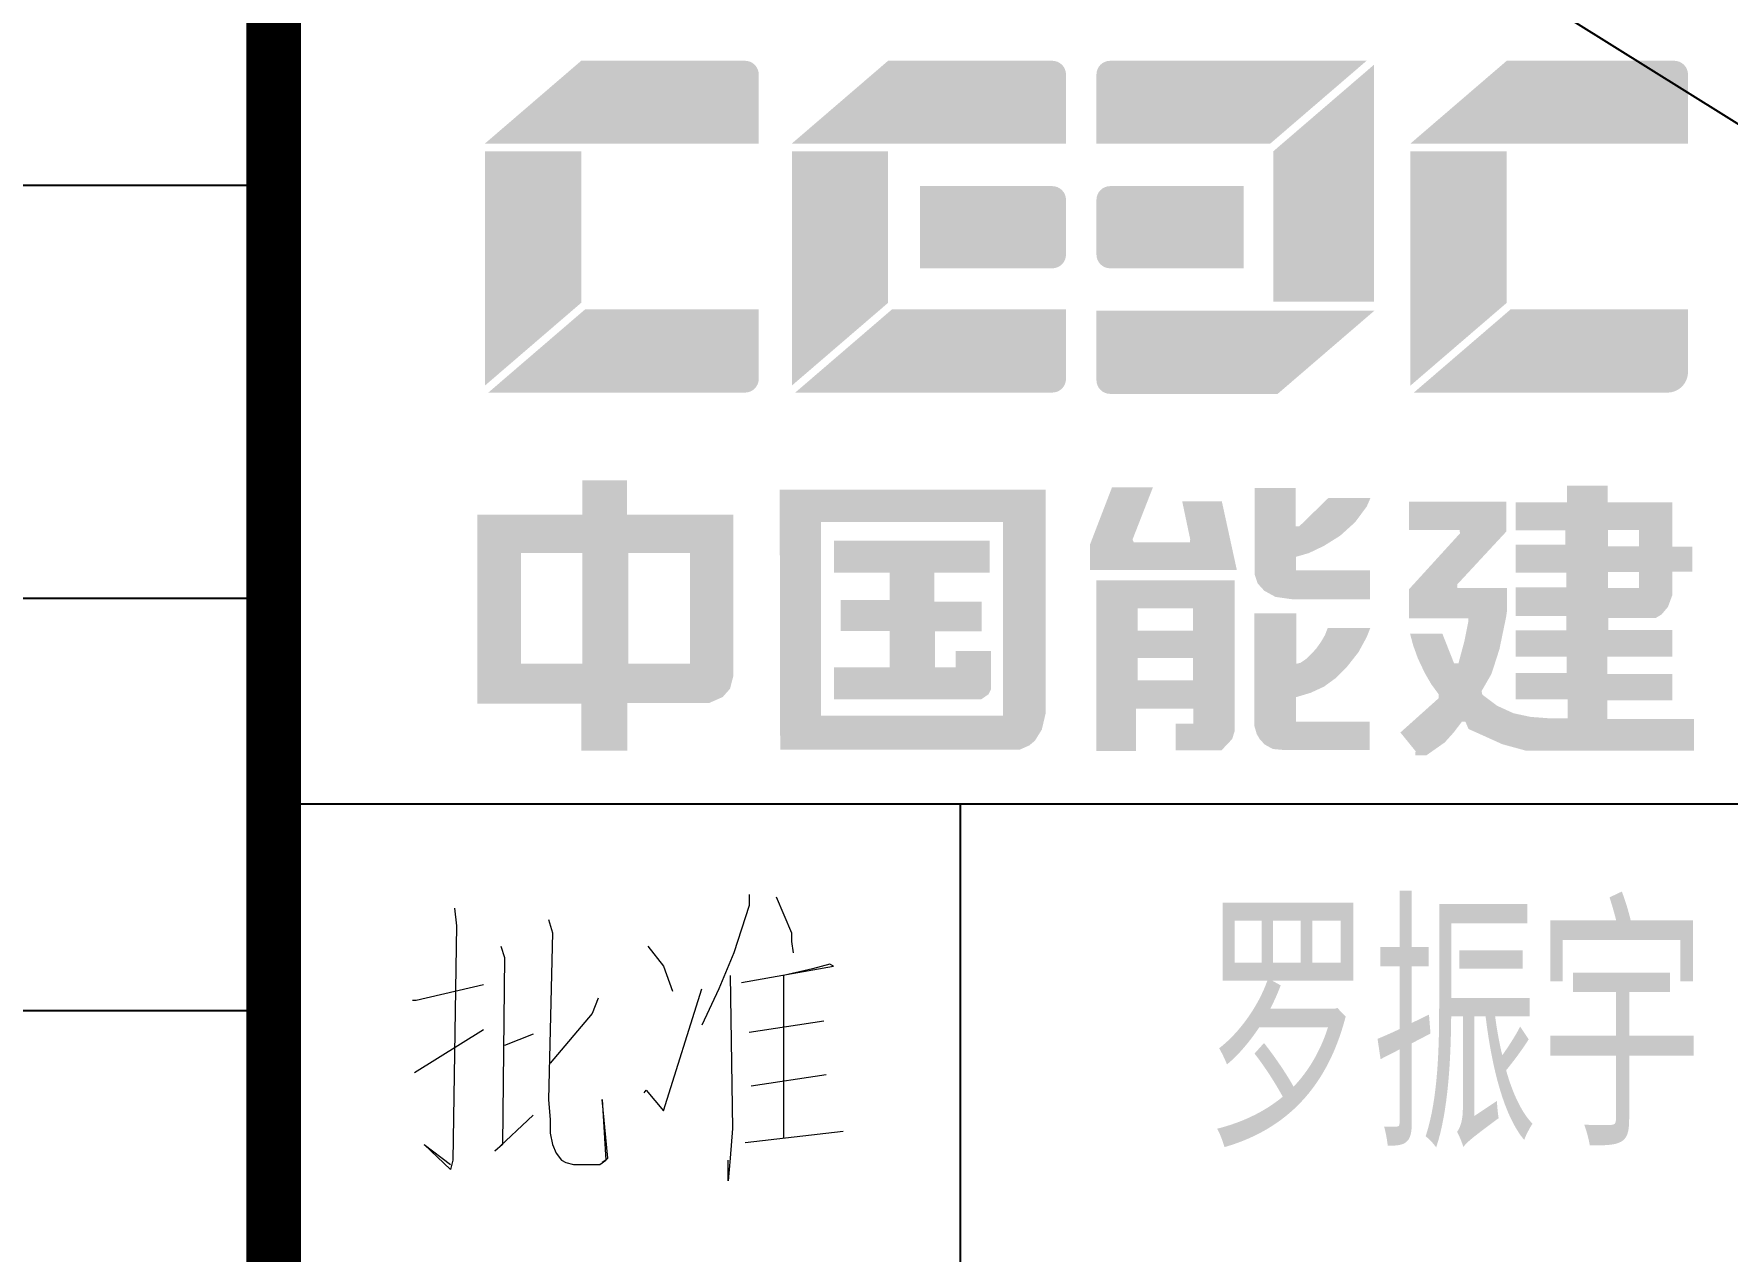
# Model space of a CAD drawing. Extents: x 36816 to 262577, y 14502 to 89811.
# Drawn here: x 128867 to 131332, y 24362 to 26133 of the extents above; entities that cross this region are included whole.
import ezdxf
from ezdxf.enums import TextEntityAlignment as Align

# ---------------------------------------------------------------- set-up
doc = ezdxf.new("R2010")
doc.units = 0
doc.header["$LTSCALE"] = 1000
doc.header["$MEASUREMENT"] = 0
doc.layers.get('0').update_dxf_attribs({"color": 8})
for name, color, linetype in [('-人员定位', 6, 'Continuous'), ('HQ1', 8, 'Continuous'), ('PUB_TEXT', 8, 'Continuous')]:
    doc.layers.add(name, color=color, linetype=linetype)
doc.styles.get("Standard").update_dxf_attribs({"font": 'gbenor.shx', "bigfont": 'gbcbig.shx'})
doc.styles.add('TK', font='GEDITXT.SHX', dxfattribs={"width": 0.85, "height": 3.5, "bigfont": 'DXT.SHX'})

# ---------------------------------------------------------------- blocks, each defined once
blk = doc.blocks.new('GEDI_TQ_2012')
at = {"color": 2}
for p, q in [((0, 28), (-180, 28)), ((-170, 0), (-170, 28))]:
    blk.add_line(p, q, dxfattribs=at)
at = {"color": 2, "const_width": 0.8}
blk.add_lwpolyline([(-180, 0), (-180, 40)], dxfattribs=at)
at = {"color": 7, "lineweight": 0}
for points in [[(-173.079, 26.685), (-173.079, 26.528), (-173.299, 25.838), (-173.518, 25.312), (-173.769, 24.787)], [(-172.687, 26.653), (-172.46, 26.128), (-172.46, 26.002), (-172.436, 25.838)], [(-177.369, 26.489), (-177.337, 26.23), (-177.392, 22.819), (-177.424, 22.685), (-177.808, 23.046), (-177.424, 22.756)], [(-175.997, 26.324), (-175.942, 26.128), (-175.997, 23.705), (-175.973, 23.407), (-175.973, 23.211), (-175.942, 23.046), (-175.887, 22.921), (-175.808, 22.819), (-175.746, 22.787), (-175.636, 22.756), (-175.526, 22.756), (-175.252, 22.756), (-175.165, 22.819), (-175.134, 22.85), (-175.22, 23.705), (-175.165, 22.819), (-175.22, 22.787)], [(-176.694, 25.932), (-176.64, 25.767), (-176.671, 23.046), (-176.781, 22.952), (-176.224, 23.477)], [(-174.554, 25.932), (-174.326, 25.642), (-174.193, 25.281)], [(-173.189, 25.406), (-171.848, 25.642), (-171.903, 25.673), (-172.154, 25.602), (-172.577, 25.508), (-172.577, 23.148)], [(-173.354, 25.508), (-173.322, 23.281), (-173.354, 22.85), (-173.385, 22.521), (-173.385, 22.819)], [(-177.981, 25.148), (-177.926, 25.148), (-176.945, 25.375)], [(-175.275, 25.179), (-175.361, 24.952), (-175.973, 24.23)], [(-174.608, 23.799), (-174.577, 23.838), (-174.326, 23.54), (-173.769, 25.312)], [(-177.949, 24.097), (-176.945, 24.724)], [(-176.224, 24.654), (-176.64, 24.489)], [(-173.079, 24.685), (-171.989, 24.85)], [(-173.048, 23.901), (-171.958, 24.065)], [(-173.134, 23.077), (-171.707, 23.242)]]:
    blk.add_lwpolyline(points, dxfattribs=at)
blk = doc.blocks.new('LOGO_GEDI_2012')
h = blk.add_hatch(color=150)
h.paths.add_polyline_path([(7.062, 10.617, 0.414214), (6.862, 10.817), (4.477, 10.817), (3.076, 9.613), (7.062, 9.613)])
h.paths.add_polyline_path([(4.477, 9.5), (3.076, 9.5), (3.076, 6.091), (4.477, 7.295)])
h.paths.add_polyline_path([(7.062, 7.2), (4.534, 7.2), (3.125, 5.989), (6.862, 5.989, 0.414214), (7.062, 6.189)])
h = blk.add_hatch(color=150)
h.paths.add_polyline_path([(11.535, 10.617, 0.414214), (11.335, 10.817), (8.945, 10.817), (7.544, 9.613), (11.535, 9.613)])
h.paths.add_polyline_path([(8.945, 9.5), (7.544, 9.5), (7.544, 6.091), (8.945, 7.295)])
h.paths.add_polyline_path([(11.535, 8.793, 0.414214), (11.335, 8.993), (9.411, 8.993), (9.411, 7.797), (11.335, 7.797, 0.414214), (11.535, 7.997)])
h.paths.add_polyline_path([(11.535, 7.2), (9.002, 7.2), (7.593, 5.989), (11.335, 5.989, 0.414214), (11.535, 6.189)])
h = blk.add_hatch(color=1)
h.paths.add_polyline_path([(15.911, 10.817), (12.178, 10.817, 0.414214), (11.978, 10.617), (11.978, 9.613), (14.51, 9.613)])
h.paths.add_polyline_path([(16.017, 10.758), (14.553, 9.5), (14.553, 7.313), (16.017, 7.313)])
h.paths.add_polyline_path([(14.119, 8.993), (12.178, 8.993, 0.414214), (11.978, 8.793), (11.978, 7.997, 0.414214), (12.178, 7.797), (14.119, 7.797)])
h = blk.add_hatch(color=150)
h.paths.add_polyline_path([(20.59, 10.617, 0.414214), (20.39, 10.817), (17.951, 10.817), (16.55, 9.613), (20.59, 9.613)])
h.paths.add_polyline_path([(17.951, 9.5), (16.55, 9.5), (16.55, 6.091), (17.951, 7.295)])
h.paths.add_polyline_path([(20.59, 7.2), (18.008, 7.2), (16.599, 5.989), (20.29, 5.989, 0.414214), (20.59, 6.289)])
blk.add_hatch(color=1).paths.add_polyline_path([(16.025, 7.181), (11.978, 7.181), (11.978, 6.17, 0.414214), (12.178, 5.97), (14.616, 5.97)])
h = blk.add_hatch(color=256)
h.paths.add_polyline_path([(6.691, 4.213), (5.142, 4.213), (5.142, 4.714), (4.495, 4.714), (4.495, 4.213), (2.965, 4.213), (2.965, 1.464), (4.48, 1.464), (4.48, 0.781), (5.151, 0.781), (5.151, 1.474), (6.344, 1.474), (6.537, 1.559), (6.644, 1.68), (6.691, 1.863)])
h.paths.add_polyline_path([(4.492, 3.657), (4.492, 2.043), (3.599, 2.043), (3.599, 3.657)], flags=16)
h.paths.add_polyline_path([(5.165, 3.657), (6.059, 3.657), (6.059, 2.043), (5.165, 2.043)], flags=16)
h = blk.add_hatch(color=256)
h.paths.add_polyline_path([(11.241, 4.574), (7.367, 4.574), (7.374, 0.793), (10.861, 0.793), (10.999, 0.854), (11.083, 0.924), (11.183, 1.086), (11.241, 1.333)])
h.paths.add_polyline_path([(10.617, 4.105), (10.617, 1.286), (7.966, 1.286), (7.966, 4.105)], flags=16)
h.paths.add_polyline_path([(10.424, 3.832), (10.424, 3.371), (9.618, 3.371), (9.618, 2.946), (10.307, 2.946), (10.307, 2.515), (9.626, 2.515), (9.626, 1.993), (9.929, 1.993), (9.929, 2.228), (10.442, 2.228), (10.442, 1.668), (10.406, 1.598), (10.299, 1.525), (8.157, 1.525), (8.157, 1.993), (8.97, 1.993), (8.97, 2.52), (8.255, 2.52), (8.255, 2.971), (8.97, 2.971), (8.97, 3.371), (8.157, 3.371), (8.157, 3.832)], flags=0)
h = blk.add_hatch(color=256)
h.paths.add_polyline_path([(13.803, 4.409), (13.226, 4.409), (13.343, 3.855), (13.339, 3.809), (12.523, 3.809), (12.503, 3.85), (12.801, 4.612), (12.205, 4.611), (11.886, 3.782), (11.886, 3.407), (14.022, 3.407)])
h.paths.add_polyline_path([(13.989, 3.258), (11.978, 3.258), (11.978, 0.776), (12.556, 0.776), (12.556, 1.39), (13.388, 1.39), (13.388, 1.172), (13.131, 1.172), (13.131, 0.785), (13.8, 0.785), (13.954, 0.948), (13.989, 1.06)])
h.paths.add_polyline_path([(13.385, 2.526), (12.577, 2.526), (12.577, 2.85), (13.385, 2.85)], flags=16)
h.paths.add_polyline_path([(13.385, 2.128), (13.385, 1.804), (12.577, 1.804), (12.577, 2.128)], flags=16)
h.paths.add_polyline_path([(15.961, 3.405), (14.885, 3.405), (14.885, 3.6), (15.069, 3.653), (15.289, 3.758), (15.527, 3.907), (15.744, 4.103), (15.913, 4.331), (15.967, 4.454), (15.353, 4.454), (14.933, 4.045), (14.877, 4.045), (14.877, 4.599), (14.283, 4.599), (14.283, 3.338), (14.326, 3.211), (14.421, 3.106), (14.584, 3.016), (14.819, 2.983), (15.961, 2.983)])
h.paths.add_polyline_path([(14.887, 2.775), (14.277, 2.775), (14.279, 1.131), (14.312, 1.02), (14.358, 0.941), (14.431, 0.866), (14.546, 0.803), (14.712, 0.788), (15.956, 0.788), (15.956, 1.2), (14.884, 1.2), (14.884, 1.557), (15.095, 1.62), (15.29, 1.71), (15.465, 1.837), (15.63, 2.005), (15.793, 2.212), (15.912, 2.43), (15.964, 2.562), (15.344, 2.562), (15.306, 2.463), (15.249, 2.364), (15.172, 2.256), (15.032, 2.114), (14.946, 2.056), (14.887, 2.043)])
h = blk.add_hatch(color=256)
h.paths.add_polyline_path([(20.36, 4.39), (19.419, 4.39), (19.419, 4.635), (18.828, 4.635), (18.828, 4.39), (18.079, 4.39), (18.079, 3.986), (18.805, 3.986), (18.805, 3.776), (18.079, 3.776), (18.079, 3.369), (18.817, 3.369), (18.817, 3.157), (18.079, 3.157), (18.079, 2.738), (18.817, 2.738), (18.817, 2.529), (18.079, 2.529), (18.081, 2.148), (18.825, 2.148), (18.825, 1.908), (18.081, 1.908), (18.081, 1.526), (18.837, 1.526), (18.837, 1.251), (18.552, 1.251), (18.298, 1.27), (18.05, 1.323), (18.008, 1.342), (18.007, 1.342), (18.002, 1.345), (17.811, 1.432), (17.596, 1.593), (17.585, 1.646), (17.726, 1.89), (17.74, 1.929), (17.845, 2.256), (17.943, 2.728), (17.953, 2.798), (17.953, 3.145), (17.232, 3.145), (17.232, 3.164), (17.224, 3.164), (17.232, 3.173), (17.232, 3.199), (17.944, 3.966), (17.944, 4.403), (16.527, 4.403), (16.527, 3.99), (17.266, 3.99), (17.27, 3.94), (16.53, 3.129), (16.53, 2.706), (17.391, 2.706), (17.391, 2.651), (17.336, 2.377), (17.248, 2.048), (17.185, 2.048), (17.015, 2.479), (16.544, 2.479), (16.588, 2.314), (16.657, 2.122), (16.758, 1.909), (16.854, 1.743), (16.958, 1.603), (16.958, 1.54), (16.403, 1.043), (16.43, 1.01), (16.624, 0.771), (16.619, 0.709), (16.779, 0.709), (16.869, 0.772), (17.048, 0.898), (17.177, 1.041), (17.3, 1.202), (17.349, 1.202), (17.395, 1.094), (17.567, 1.017), (17.886, 0.873), (18.236, 0.777), (18.51, 0.777), (20.675, 0.777), (20.675, 1.238), (19.415, 1.238), (19.415, 1.509), (20.36, 1.509), (20.36, 1.894), (19.415, 1.894), (19.415, 2.145), (20.36, 2.145), (20.36, 2.533), (19.428, 2.533), (19.428, 2.709), (20.12, 2.709), (20.204, 2.759), (20.298, 2.87), (20.36, 3.037), (20.36, 3.381), (20.653, 3.381), (20.653, 3.749), (20.36, 3.749)])
h.paths.add_polyline_path([(19.878, 3.988), (19.878, 3.754), (19.423, 3.754), (19.423, 3.988)], flags=16)
h.paths.add_polyline_path([(19.878, 3.379), (19.878, 3.145), (19.423, 3.145), (19.423, 3.379)], flags=16)
blk = doc.blocks.new('GEDI_HQ1_2012')
at = {"layer": 'HQ1', "color": 2}
for p, q in [((0, 37), (-65, 37)), ((0, 0), (0, 37)), ((-65, 31), (0, 31)), ((-65, 25), (0, 25))]:
    blk.add_line(p, q, dxfattribs=at)
blk = doc.blocks.new('A$C7DF8697A')
for name, p in [('GEDI_TQ_2012', (1040, 10)), ('LOGO_GEDI_2012', (860, 38)), ('GEDI_HQ1_2012', (860, 10))]:
    blk.add_blockref(name, p)
at = {"style": 'TK', "width": 0.85}
for tag, height, p in [('PROJECTNAME', 4.75, (985, 44)), ('PHASE', 4, (1027, 44)), ('DRAWINGNAME', 4.75, (995, 31))]:
    blk.add_attdef(tag, text='', height=height, dxfattribs=at).set_placement(p, align=Align.MIDDLE_CENTER)
for tag, p, height in [('APPROVE', (872, 32.75), 3.5), ('DESIGN', (917, 32.75), 3.5), ('REVIEW1', (872, 25.75), 3.5), ('DRAW', (917, 25.75), 3.5), ('DRAWINGNUMBER', (967, 18.5), 4), ('REVIEW2', (872, 18.75), 3.5), ('PROPORTION', (917, 18.75), 3.5), ('CHECK', (872, 11.75), 3.5), ('DATE', (917, 11.75), 3.5), ('VERSION', (1033, 11.75), 3.5)]:
    blk.add_attdef(tag, p, '', height=height, dxfattribs=at)

msp = doc.modelspace()

# ---------------------------------------------------------------- linework, layer by layer
at = {"layer": '-人员定位'}
msp.add_line((43517.1, 80989.2), (148934.5, 14991.8), dxfattribs=at)

# ---------------------------------------------------------------- block references
at = {"xscale": 100, "yscale": 100, "zscale": 100}
msp.add_blockref('A$C7DF8697A', (43215.8, 21212.3), dxfattribs=at)

# ---------------------------------------------------------------- texts
at = {"layer": 'PUB_TEXT'}
msp.add_text('罗振宇', height=337.59, dxfattribs=at).set_placement((130570.8, 24513.7))

doc.saveas('drawing.dxf')
